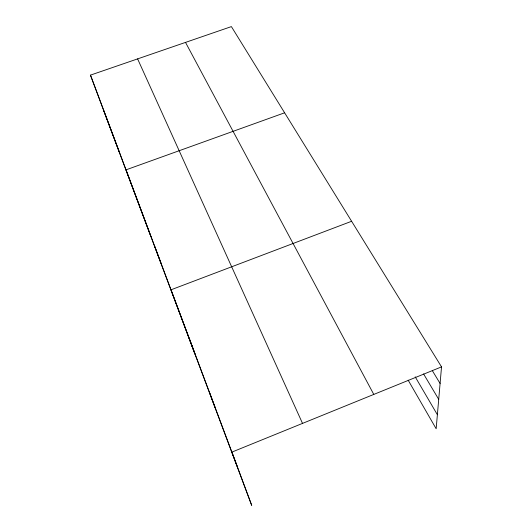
<?xml version="1.0" encoding="UTF-8"?>
<svg xmlns="http://www.w3.org/2000/svg" width="532" height="532" viewBox="0 0 532 532"><rect width="100%" height="100%" fill="white"/><g stroke="black" fill="none" stroke-linecap="round" stroke-linejoin="round"><path stroke-width="0.8" d="M119.707 153.136L90.467 75.125L231.387 26.6L441.533 366.881L436.16 428.759L408.164 380.187M441.533 366.881L231.892 452.107L251.716 505.4L103.401 109.758M351.612 221.279L171.005 289.807L194.546 352.929M284.62 112.797L126.004 169.854L150.908 236.574M432.376 370.724L440.09 383.452M423.572 373.923L438.714 399.352M415.199 376.829L437.377 414.727M185.515 42.394L373.783 394.418M137.608 58.892L302.522 423.392M90.467 75.125L237.219 466.424M154.579 246.017L160.963 263.127M209.342 391.998L215.074 407.386M189.166 338.212L195.191 354.385"/></g></svg>
